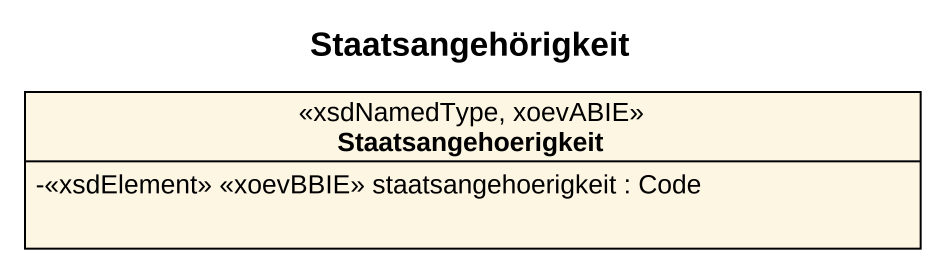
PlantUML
@startuml
title Staatsangehörigkeit
hide circle
hide empty members
skinparam classAttributeIconSize 0
class Staatsangehoerigkeit <<xsdNamedType, xoevABIE>> {
  -<<xsdElement>> <<xoevBBIE>> staatsangehoerigkeit : Code
}
@enduml
